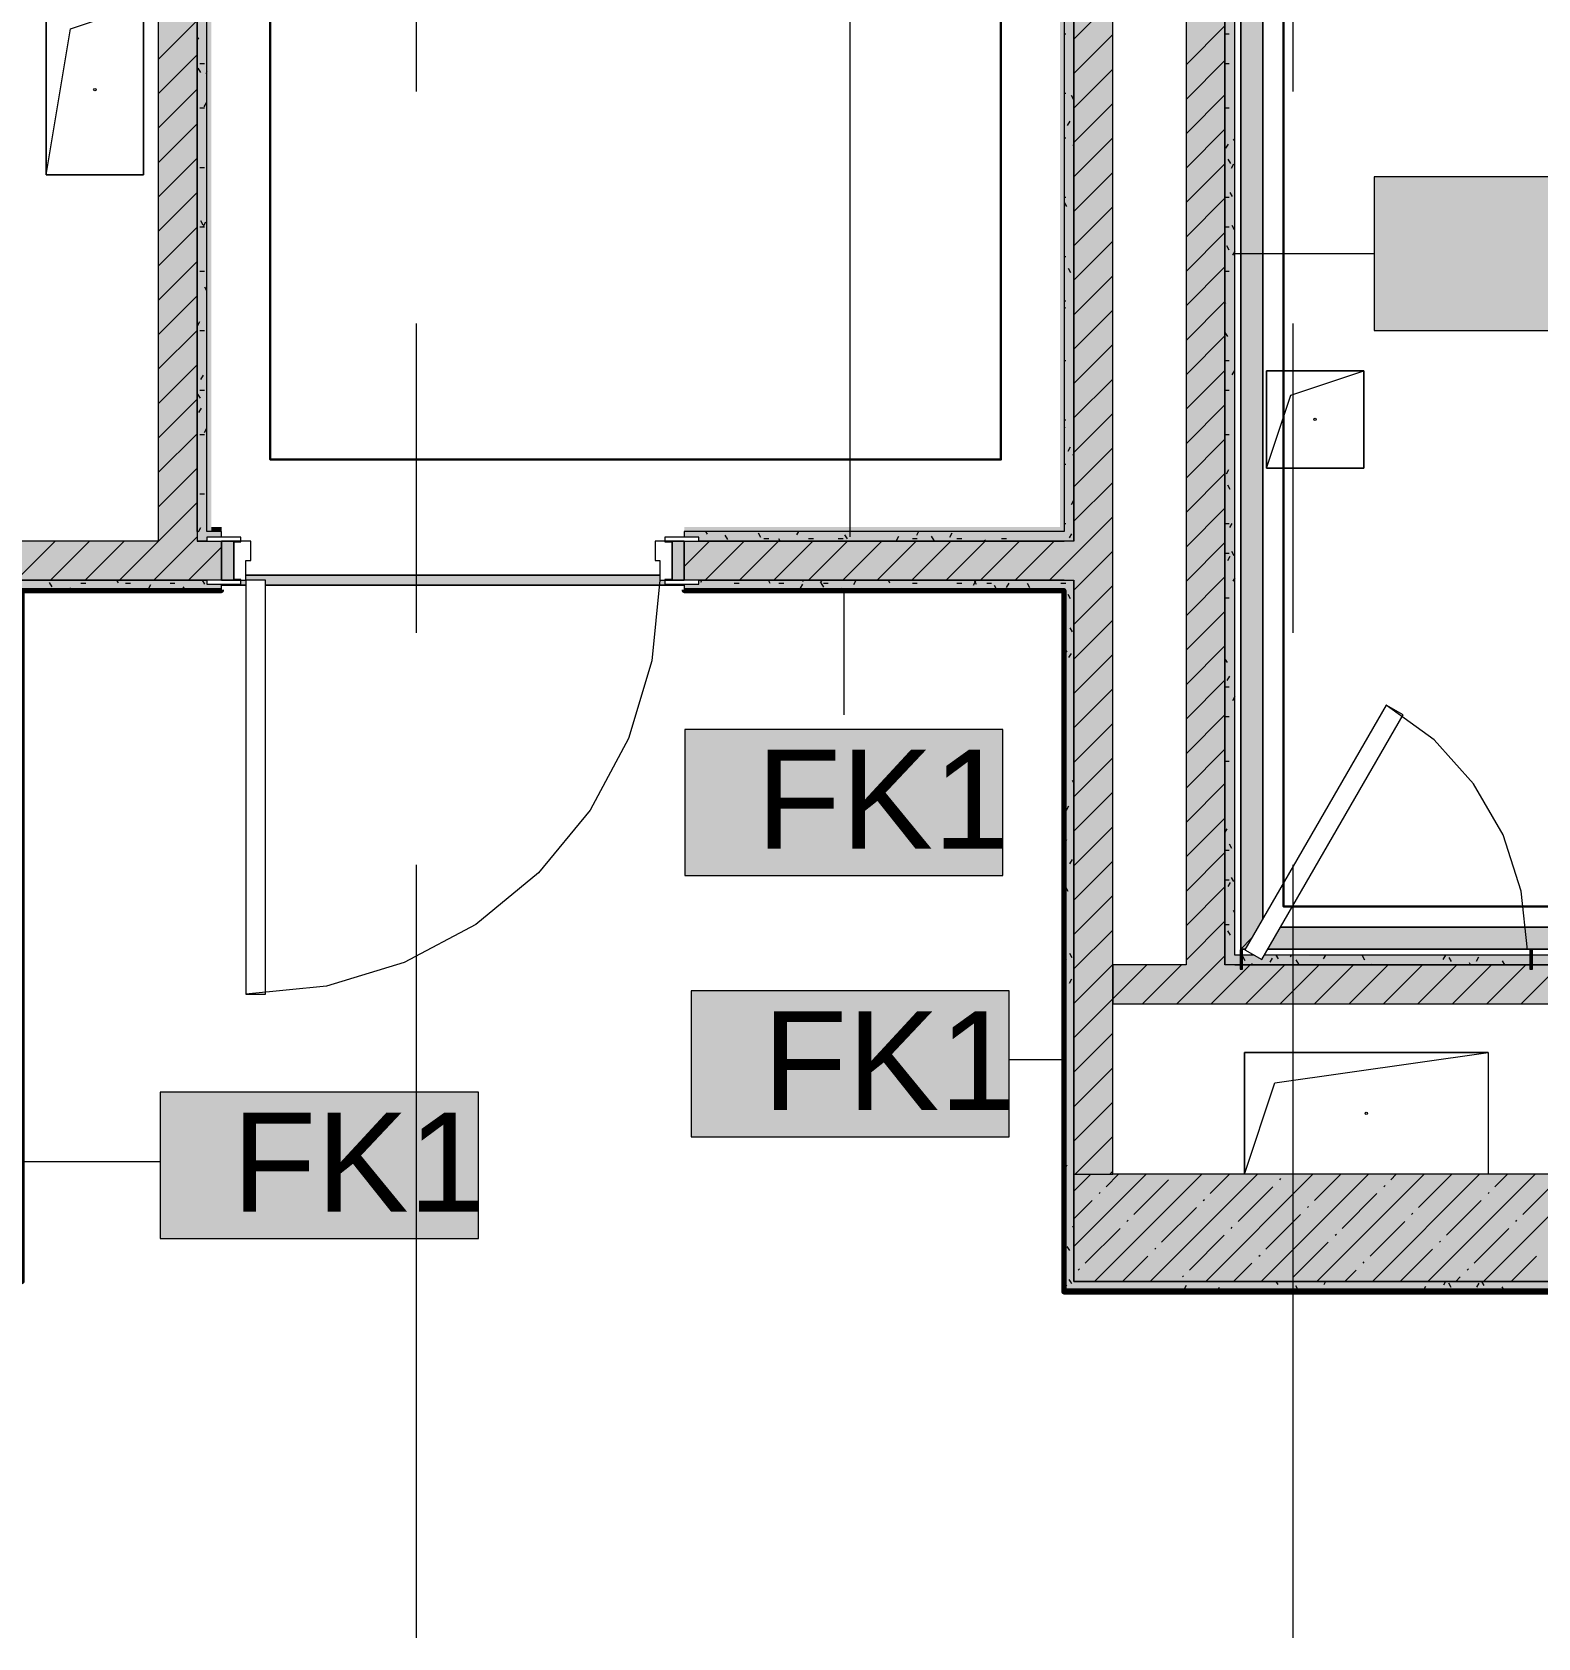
# Model space of a CAD drawing. Header units: millimetres. Extents: x -3817 to 677485, y -22715 to 103890.
# Drawn here: x 644147 to 647238, y 6324 to 9621 of the extents above; entities that cross this region are included whole.
import ezdxf

# ---------------------------------------------------------------- set-up
doc = ezdxf.new("R2010")
doc.units = ezdxf.units.MM
doc.layers.add('PDF _Геометрия', color=7, linetype='Continuous', true_color=0x1d1d1d)
doc.layers.add('PDF _Сплошная заливка', color=7, linetype='Continuous', true_color=0xffffff)
doc.layers.add('PDF _Текст', color=7, linetype='Continuous')
doc.styles.add('PDF GOST-Common', font='arial.ttf')

msp = doc.modelspace()

# ---------------------------------------------------------------- hatches: boundary and pattern name
at = {"layer": 'PDF _Сплошная заливка', "transparency": 33554559}
for points in [[(644405.5, 8575.9), (644485.5, 8575.9), (644485.5, 12275.9), (644405.5, 12275.9), (644405.5, 9115.6)], [(646265.5, 8575.9), (646285.5, 8575.9), (646285.5, 12275.9), (646265.5, 12275.9), (646265.5, 8595.9)], [(646595.5, 7705.9), (646615.5, 7705.9), (646615.5, 9935.9), (646595.5, 9935.9), (646595.5, 8088.1)], [(646515.5, 7705.9), (646595.5, 7705.9), (646595.5, 9855.9), (646515.5, 9855.9), (646515.5, 8088.1)], [(647226.5, 7625.9), (647335.5, 7625.9), (647335.5, 7705.9), (647226.5, 7705.9), (647226.5, 7696.9), (647221.5, 7696.9), (647221.5, 7705.9), (646631.5, 7704.1), (646631.5, 7696.9), (646626.5, 7696.9), (646626.5, 7705.9), (646365.5, 7705.9), (646365.5, 7625.9), (647221.5, 7625.9)]]:
    msp.add_hatch(color=256, dxfattribs=at).paths.add_polyline_path(points)
at = {"layer": 'PDF _Сплошная заливка', "true_color": 0xd7cdc4, "transparency": 33554559}
h = msp.add_hatch(color=254, dxfattribs=at)
h.paths.add_polyline_path([(646628, 7738.4), (646650.1, 7760.5), (646673, 7800.1), (646673, 9752.8), (646628, 9778.8), (646628, 9115.6)], flags=0)
h.paths.add_polyline_path([(646673, 9799), (646673, 10013.4), (646628, 9968.4), (646628, 9825)], flags=0)
at = {"layer": 'PDF _Сплошная заливка', "transparency": 33554559}
h = msp.add_hatch(color=256, dxfattribs=at)
h.paths.add_polyline_path([(646265.5, 8495.9), (646285.5, 8495.9), (646285.5, 8575.9), (645485.5, 8575.9), (645485.5, 8495.9), (645515.5, 8495.9)], flags=0)
h.paths.add_polyline_path([(644105.5, 8495.9), (644535.5, 8495.9), (644535.5, 8575.9), (644105.5, 8575.9)], flags=0)
h = msp.add_hatch(color=256, dxfattribs=at)
h.paths.add_polyline_path([(646265.5, 8575.9), (646265.5, 8595.9), (645485.5, 8595.9), (645485.5, 8583.9), (645515.5, 8583.9), (645515.5, 8575.9)], flags=0)
h.paths.add_polyline_path([(644485.5, 8575.9), (644505.5, 8575.9), (644505.5, 8583.9), (644535.5, 8583.9), (644535.5, 8595.9), (644485.5, 8595.9), (644485.5, 8583.9)], flags=0)
h = msp.add_hatch(color=256, dxfattribs=at)
h.paths.add_polyline_path([(644535.5, 8475.9), (644535.5, 8487.9), (644505.5, 8487.9), (644505.5, 8495.9), (644105.5, 8495.9), (644105.5, 8475.9), (644505.5, 8475.9)], flags=0)
h.paths.add_polyline_path([(646265.5, 8475.9), (646265.5, 8495.9), (645515.5, 8495.1), (645515.5, 8487.9), (645485.5, 8487.9), (645485.5, 8475.9), (646264.5, 8475.9)], flags=0)
at = {"layer": 'PDF _Сплошная заливка', "true_color": 0x494949, "transparency": 33554559}
h = msp.add_hatch(color=251, dxfattribs=at)
h.paths.add_polyline_path([(645435.5, 8485.9), (645445.5, 8487.9), (645445.5, 8495.9), (645435.5, 8497.1), (645435.5, 8505.9), (644585.5, 8505.9), (644585.5, 8495.9), (644625.5, 8495.9), (644625.5, 8485.9), (645189.5, 8485.9)], flags=0)
h.paths.add_polyline_path([(644554.2, 8485.9), (644585.5, 8485.9), (644585.5, 8495.9), (644575.5, 8495.9), (644575.5, 8487.9), (644541.7, 8485.9)], flags=0)
at = {"layer": 'PDF _Сплошная заливка', "true_color": 0xd7cdc4, "transparency": 33554559}
h = msp.add_hatch(color=254, dxfattribs=at)
h.paths.add_polyline_path([(647448, 7738.4), (647493, 7783.4), (646709.5, 7783.4), (646683.5, 7738.4), (646961.1, 7738.4)], flags=0)
h.paths.add_polyline_path([(646636.5, 7738.4), (646637.3, 7738.4), (646650.1, 7760.5), (646628, 7738.4)], flags=0)
at = {"layer": 'PDF _Сплошная заливка', "transparency": 33554559}
h = msp.add_hatch(color=256, dxfattribs=at)
h.paths.add_polyline_path([(647335.5, 7705.9), (647435.5, 7705.9), (647435.5, 7725.9), (647226.5, 7725.9), (647226.5, 7705.9)], flags=0)
h.paths.add_polyline_path([(647221.5, 7705.9), (647221.5, 7725.9), (646675.4, 7724.2), (646671.1, 7716.9), (646655.5, 7725.9), (646631.5, 7725.4), (646631.5, 7705.9), (646961.1, 7705.9)], flags=0)
h.paths.add_polyline_path([(646615.5, 7705.9), (646626.5, 7705.9), (646626.5, 7725.9), (646615.5, 7725.9)], flags=0)
h = msp.add_hatch(color=256, dxfattribs=at)
h.paths.add_polyline_path([(646285.5, 7055.9), (651795.5, 7055.9), (651795.5, 7275.9), (646285.5, 7275.9), (646285.5, 7060.5)], flags=0)
h.paths.add_polyline_path([(653665.5, 7055.9), (653665.5, 7275.9), (652845.5, 7275.9), (652845.5, 7055.9), (652875.5, 7055.9)], flags=0)
h = msp.add_hatch(color=256, dxfattribs=at)
h.paths.add_polyline_path([(651795.5, 7035.9), (651795.5, 7047.9), (651765.5, 7047.9), (651765.5, 7055.9), (646265.5, 7055.9), (646265.5, 7035.9), (651765.5, 7035.9)], flags=0)
h.paths.add_polyline_path([(653685.5, 7035.9), (653685.5, 7055.9), (652875.5, 7055.9), (652875.5, 7047.9), (652845.5, 7047.9), (652845.5, 7035.9), (652875.5, 7035.9)], flags=0)

# ---------------------------------------------------------------- linework, layer by layer
at = {"layer": 'PDF _Геометрия', "color": 9, "lineweight": 9, "true_color": 0xc0c0c0}
for points in [[(644585.5, 12483.9), (644585.5, 12495.9), (643885.5, 12495.9), (643885.5, 12475.9), (644555.5, 12475.9), (643905.5, 12475.9), (643905.5, 12275.9), (644405.5, 12275.9), (644405.5, 8575.9), (644105.5, 8575.9), (644105.5, 11275.9), (644025.5, 11275.9), (644005.5, 11275.9), (643905.5, 11275.9), (643905.5, 11475.9), (643905.5, 11495.9), (643400.5, 11495.9), (643400.5, 11483.9)], [(644535.5, 8583.9), (644535.5, 8595.9), (644505.5, 8595.9), (644505.5, 12255.9), (644585.5, 12255.9), (644585.5, 12267.9)], [(645585.5, 12267.9), (645585.5, 12255.9), (646265.5, 12255.9), (646265.5, 8595.9), (645485.5, 8595.9), (645485.5, 8583.9)], [(646626.5, 7725.9), (646615.5, 7725.9), (646615.5, 9935.9), (646615.5, 9955.9), (646385.5, 9955.9), (646385.5, 11855.9), (646937.7, 11855.9)], [(644535.5, 8495.9), (644535.5, 8575.9)], [(645485.5, 8575.9), (645485.5, 8495.9)], [(644535.5, 8475.9), (644535.5, 8487.9)], [(645485.5, 8487.9), (645485.5, 8475.9)], [(646655.5, 7725.9), (646631.5, 7725.9)], [(647221.5, 7725.9), (646676.3, 7725.9)], [(651795.5, 7283.9), (651795.5, 7295.9), (650465.5, 7295.9), (650465.5, 7505.9), (650465.5, 7525.9), (647435.5, 7525.9), (647435.5, 7705.9), (647435.5, 7725.9), (647226.5, 7725.9)], [(646265.5, 7055.9), (646265.5, 7035.9), (651795.5, 7035.9), (651795.5, 7047.9)]]:
    msp.add_lwpolyline(points, dxfattribs=at)
at = {"layer": 'PDF _Геометрия', "color": 7, "lineweight": 9}
for points in [[(644155.5, 12275.9), (644155.5, 11325.9), (644405.5, 11325.9), (644405.5, 12275.9), (644485.5, 12275.9), (644485.5, 8595.9), (644485.5, 8575.9), (644505.5, 8575.9), (644485.5, 8575.9)], [(644485.5, 8595.9), (644485.5, 12275.9), (644505.5, 12275.9), (644555.5, 12275.9), (644505.5, 12275.9)], [(645825.9, 8585.1), (645825.9, 9883.3)], [(646628, 7738.4), (646637.3, 7738.4), (646628, 7738.4), (646628, 9778.8), (646628, 7738.4), (646650.1, 7760.5)], [(644175.5, 9327.9), (644225.5, 9627.9), (644375.5, 9677.9)], [(646615.5, 9166.5), (646901.6, 9166.5)], [(646680.5, 8725.9), (646730.5, 8875.9), (646880.5, 8925.9)], [(646285.5, 8575.9), (646265.5, 8575.9), (645515.5, 8575.9), (646265.5, 8575.9)], [(644105.5, 8495.9), (644505.5, 8495.9), (644105.5, 8495.9), (644105.5, 8475.9), (644105.5, 7060.5), (644105.5, 8475.9)], [(644125.5, 8475.9), (644535.5, 8475.9)], [(645485.5, 8475.9), (646264.5, 8475.9)], [(646265.5, 8495.9), (645515.5, 8495.9), (646265.5, 8495.9), (646285.5, 8495.9)], [(645813, 8475.4), (645813, 8219.5)], [(646265.5, 8475.9), (646265.5, 7055.9)], [(646615.5, 7705.9), (646626.5, 7705.9), (646615.5, 7705.9), (646595.5, 7705.9)], [(647135.5, 7525.9), (647135.5, 7275.9), (646635.5, 7275.9), (646635.5, 7525.9), (647135.5, 7525.9), (646635.5, 7525.9), (646635.5, 7275.9), (646698, 7463.4), (647135.5, 7525.9), (647135.5, 7275.9)], [(646265, 7510.7), (646152.5, 7510.7)], [(644126, 7302.5), (644409.6, 7302.5)], [(646285.5, 7275.9), (646365.5, 7275.9)]]:
    msp.add_lwpolyline(points, dxfattribs=at)
at = {"layer": 'PDF _Геометрия', "color": 9, "lineweight": 9, "true_color": 0xc0c0c0}
for points in [[(646285.5, 12275.9), (646285.5, 12255.9), (646285.5, 8575.9)], [(646515.5, 9855.9), (646515.5, 7705.9), (646365.5, 7705.9), (646365.5, 7625.9), (647335.5, 7625.9), (647335.5, 7275.9), (647415.5, 7275.9), (647415.5, 7425.9), (650365.5, 7425.9), (650365.5, 7275.9), (650445.5, 7275.9), (650445.5, 7505.9), (650365.5, 7505.9), (650445.5, 7505.9), (650445.5, 7275.9), (646365.5, 7275.9), (646365.5, 11875.9), (646365.5, 9935.9), (646365.5, 9855.9)], [(646595.5, 7705.9), (646595.5, 9855.9), (646595.5, 9935.9)], [(646285.5, 8495.9), (646285.5, 7275.9), (646285.5, 7055.9)]]:
    msp.add_lwpolyline(points, close=True, dxfattribs=at)
at = {"layer": 'PDF _Геометрия', "color": 231, "lineweight": 30, "true_color": 0xff80c0}
msp.add_lwpolyline([(644675.5, 12083.3), (646135.5, 12083.3), (646135.5, 8743.3), (644635.5, 8743.3), (644635.5, 12083.3)], dxfattribs=at)
msp.add_lwpolyline([(653015.5, 11755.9), (646485.5, 11755.9), (646485.5, 10055.9), (646715.5, 10055.9), (646715.5, 7825.9), (647535.5, 7825.9), (647535.5, 7625.9), (650565.5, 7625.9), (650565.5, 7395.9), (653015.5, 7395.9)], close=True, dxfattribs=at)
at = {"layer": 'PDF _Геометрия', "color": 253, "lineweight": 9, "true_color": 0xaaaaaa}
for points in [[(644935.5, 9499), (644935.5, 11086.5)], [(646735.5, 9499), (646735.5, 11086.5)], [(644935.5, 8387.8), (644935.5, 9022.8)], [(646735.5, 8387.8), (646735.5, 9022.8)], [(645435.5, 8495.9), (645419.1, 8330), (645370.8, 8170.6), (645292.2, 8023.6), (645186.5, 7894.8), (645057.7, 7789.1), (644910.8, 7710.6), (644751.3, 7662.2), (644585.5, 7645.9)], [(647216.5, 7736.9), (647203.8, 7857.4), (647166.3, 7972.8), (647105.7, 8077.8), (647024.6, 8167.9), (646926.5, 8239.2)], [(644935.5, 6324), (644935.5, 7911.5)], [(646735.5, 6324), (646735.5, 7911.5)]]:
    msp.add_lwpolyline(points, dxfattribs=at)
at = {"layer": 'PDF _Геометрия', "color": 7, "lineweight": 9}
for points in [[(646673, 9752.8), (646673, 7800.1)], [(644375.5, 9677.9), (644375.5, 9327.9), (644175.5, 9327.9), (644175.5, 9677.9)], [(644375.5, 9677.9), (644375.5, 9327.9), (644175.5, 9327.9), (644175.5, 9677.9), (644375.5, 9677.9), (644175.5, 9677.9), (644175.5, 9327.9), (644375.5, 9327.9)], [(647601.6, 9324), (646901.6, 9324), (646901.6, 9008.4), (647601.6, 9008.4)], [(646880.5, 8925.9), (646880.5, 8725.9), (646680.5, 8725.9), (646680.5, 8925.9)], [(646880.5, 8925.9), (646880.5, 8725.9), (646680.5, 8725.9), (646680.5, 8925.9), (646880.5, 8925.9), (646680.5, 8925.9), (646680.5, 8725.9), (646880.5, 8725.9)], [(644535.5, 8485.9), (644585.5, 8485.9)], [(644585.5, 8505.9), (645435.5, 8505.9)], [(644625.5, 8485.9), (645485.5, 8485.9)], [(646139.6, 8189.4), (645486.4, 8189.4), (645486.4, 7889.4), (646139.6, 7889.4)], [(647493, 7783.4), (647493, 7583.4), (647448, 7538.4), (647448, 7738.4), (646683.5, 7738.4), (647448, 7738.4), (647493, 7783.4), (646709.5, 7783.4)], [(647221.5, 7705.9), (646631.5, 7705.9)], [(647335.5, 7705.9), (647226.5, 7705.9)], [(646152.5, 7652.6), (645499.4, 7652.6), (645499.4, 7352.6), (646152.5, 7352.6)], [(647135.5, 7525.9), (647135.5, 7275.9), (646635.5, 7275.9), (646635.5, 7525.9)], [(645062.8, 7444.4), (644409.6, 7444.4), (644409.6, 7144.4), (645062.8, 7144.4)], [(646285.5, 7055.9), (651765.5, 7055.9)]]:
    msp.add_lwpolyline(points, close=True, dxfattribs=at)
at = {"layer": 'PDF _Геометрия', "lineweight": 9}
for points in [[(646285.5, 9606.7), (646365.5, 9686.7)], [(644405.5, 9565.2), (644485.5, 9645.2)], [(646515.5, 9553.9), (646595.5, 9633.9)], [(646285.5, 9536), (646365.5, 9616)], [(644405.5, 9494.5), (644485.5, 9574.5)], [(646515.5, 9483.1), (646595.5, 9563.1)], [(646285.5, 9465.3), (646365.5, 9545.3)], [(644405.5, 9423.8), (644485.5, 9503.8)], [(646285.5, 9394.6), (646365.5, 9474.6)], [(646515.5, 9412.4), (646595.5, 9492.4)], [(644405.5, 9353), (644485.5, 9433)], [(646285.5, 9323.9), (646365.5, 9403.9)], [(646515.5, 9341.7), (646595.5, 9421.7)], [(644405.5, 9282.3), (644485.5, 9362.3)], [(646285.5, 9253.1), (646365.5, 9333.1)], [(646515.5, 9271), (646595.5, 9351)], [(644405.5, 9211.6), (644485.5, 9291.6)], [(646515.5, 9200.3), (646595.5, 9280.3)], [(646285.5, 9182.4), (646365.5, 9262.4)], [(644405.5, 9140.9), (644485.5, 9220.9)], [(646515.5, 9129.6), (646595.5, 9209.6)], [(646285.5, 9111.7), (646365.5, 9191.7)], [(644405.5, 9070.2), (644485.5, 9150.2)], [(646515.5, 9058.9), (646595.5, 9138.9)], [(646285.5, 9041), (646365.5, 9121)], [(644405.5, 8999.5), (644485.5, 9079.5)], [(646515.5, 8988.2), (646595.5, 9068.2)], [(646285.5, 8970.3), (646365.5, 9050.3)], [(644405.5, 8928.8), (644485.5, 9008.8)], [(646285.5, 8899.6), (646365.5, 8979.6)], [(646515.5, 8917.5), (646595.5, 8997.5)], [(644405.5, 8858.1), (644485.5, 8938.1)], [(646285.5, 8828.9), (646365.5, 8908.9)], [(646515.5, 8846.7), (646595.5, 8926.7)], [(644405.5, 8787.4), (644485.5, 8867.4)], [(646285.5, 8758.2), (646365.5, 8838.2)], [(646515.5, 8776), (646595.5, 8856)], [(644405.5, 8716.6), (644485.5, 8796.6)], [(646515.5, 8705.3), (646595.5, 8785.3)], [(646285.5, 8687.5), (646365.5, 8767.5)], [(644405.5, 8645.9), (644485.5, 8725.9)], [(646515.5, 8634.6), (646595.5, 8714.6)], [(646285.5, 8616.7), (646365.5, 8696.7)], [(644326.1, 8495.9), (644406.1, 8575.9), (644485.5, 8655.2)], [(646515.5, 8563.9), (646595.5, 8643.9)], [(646235.3, 8495.9), (646285.5, 8546), (646365.5, 8626)], [(644114, 8495.9), (644194, 8575.9)], [(644184.7, 8495.9), (644264.7, 8575.9)], [(644255.4, 8495.9), (644335.4, 8575.9)], [(644396.8, 8495.9), (644476.8, 8575.9), (644485.5, 8584.5)], [(645485.5, 8523.9), (645537.5, 8575.9)], [(645528.2, 8495.9), (645608.2, 8575.9)], [(645598.9, 8495.9), (645678.9, 8575.9)], [(645669.6, 8495.9), (645749.6, 8575.9)], [(645740.3, 8495.9), (645820.3, 8575.9)], [(645811, 8495.9), (645891, 8575.9)], [(645881.7, 8495.9), (645961.7, 8575.9)], [(645952.5, 8495.9), (646032.5, 8575.9)], [(646023.2, 8495.9), (646103.2, 8575.9)], [(646093.9, 8495.9), (646173.9, 8575.9)], [(646164.6, 8495.9), (646244.6, 8575.9)], [(646515.5, 8493.2), (646595.5, 8573.2)], [(644467.5, 8495.9), (644535.5, 8563.8)], [(646285.5, 8475.3), (646365.5, 8555.3)], [(646285.5, 8404.6), (646365.5, 8484.6)], [(646515.5, 8422.5), (646595.5, 8502.5)], [(646285.5, 8333.9), (646365.5, 8413.9)], [(646515.5, 8351.8), (646595.5, 8431.8)], [(646285.5, 8263.2), (646365.5, 8343.2)], [(646515.5, 8281.1), (646595.5, 8361.1)], [(646515.5, 8210.4), (646595.5, 8290.4)], [(646285.5, 8192.5), (646365.5, 8272.5)], [(646515.5, 8139.6), (646595.5, 8219.6)], [(646285.5, 8121.8), (646365.5, 8201.8)], [(646515.5, 8068.9), (646595.5, 8148.9)], [(646285.5, 8051.1), (646365.5, 8131.1)], [(646515.5, 7998.2), (646595.5, 8078.2)], [(646285.5, 7980.4), (646365.5, 8060.4)], [(646285.5, 7909.6), (646365.5, 7989.6)], [(646515.5, 7927.5), (646595.5, 8007.5)], [(646285.5, 7838.9), (646365.5, 7918.9)], [(646515.5, 7856.8), (646595.5, 7936.8)], [(646285.5, 7768.2), (646365.5, 7848.2)], [(646515.5, 7786.1), (646595.5, 7866.1)], [(646515.5, 7715.4), (646595.5, 7795.4)], [(646285.5, 7697.5), (646365.5, 7777.5)], [(646496.7, 7625.9), (646576.7, 7705.9), (646595.5, 7724.7)], [(646285.5, 7626.8), (646365.5, 7706.8)], [(646285.5, 7556.1), (646365.5, 7636.1), (646435.2, 7705.9)], [(646426, 7625.9), (646506, 7705.9)], [(646567.4, 7625.9), (646647.4, 7705.9)], [(646638.1, 7625.9), (646718.1, 7705.9)], [(646708.8, 7625.9), (646788.8, 7705.9)], [(646779.5, 7625.9), (646859.5, 7705.9)], [(646850.2, 7625.9), (646930.2, 7705.9)], [(646920.9, 7625.9), (647000.9, 7705.9)], [(646991.6, 7625.9), (647071.6, 7705.9)], [(647062.4, 7625.9), (647142.4, 7705.9)], [(647133.1, 7625.9), (647213.1, 7705.9)], [(647203.8, 7625.9), (647283.8, 7705.9)], [(646285.5, 7485.4), (646365.5, 7565.4)], [(646285.5, 7414.7), (646365.5, 7494.7)], [(646285.5, 7344), (646365.5, 7424)], [(646288.1, 7275.9), (646365.5, 7353.2)], [(646285.5, 7241.5), (646319.8, 7275.9)], [(646285.5, 7127.4), (646433.9, 7275.9)], [(646327.9, 7055.9), (646547.9, 7275.9)], [(646351.4, 7250.4), (646376.9, 7275.9)], [(646358.8, 7275.9), (646365.5, 7282.5)], [(646408.5, 7193.4), (646479.7, 7264.7)], [(646442, 7055.9), (646662, 7275.9)], [(646556, 7055.9), (646776, 7275.9)], [(646565.3, 7236.2), (646605, 7275.9)], [(646670.1, 7055.9), (646890.1, 7275.9)], [(646707.8, 7264.7), (646710.2, 7267.1)], [(646779.1, 7221.9), (646833.1, 7275.9)], [(646784.1, 7055.9), (647004.1, 7275.9)], [(646898.2, 7055.9), (647118.2, 7275.9)], [(646935.9, 7264.7), (646947.1, 7275.9)], [(646993, 7207.7), (647061.2, 7275.9)], [(647012.2, 7055.9), (647232.2, 7275.9)], [(647126.3, 7055.9), (647346.3, 7275.9)], [(647149.8, 7250.4), (647175.2, 7275.9)], [(647206.8, 7193.4), (647278.1, 7264.7)], [(646285.5, 7184.5), (646322.9, 7221.9)], [(646337.2, 7236.2), (646339.6, 7238.5)], [(646551, 7221.9), (646553.4, 7224.3)], [(646622.3, 7179.1), (646693.6, 7250.4)], [(646836.2, 7164.9), (646907.4, 7236.2)], [(646921.7, 7250.4), (646924.1, 7252.8)], [(647050, 7150.6), (647121.3, 7221.9)], [(647135.5, 7236.2), (647137.9, 7238.5)], [(646465.5, 7136.4), (646536.8, 7207.7)], [(646679.3, 7122.1), (646750.6, 7193.4)], [(646764.9, 7207.7), (646767.2, 7210)], [(646978.7, 7193.4), (646981.1, 7195.8)], [(646308.7, 7093.6), (646380, 7164.9)], [(646394.2, 7179.1), (646396.6, 7181.5)], [(646608.1, 7164.9), (646610.4, 7167.3)], [(646893.2, 7107.9), (646964.5, 7179.1)], [(647107, 7093.6), (647178.3, 7164.9)], [(647192.6, 7179.1), (647194.9, 7181.5)], [(646451.2, 7122.1), (646453.6, 7124.5)], [(646522.5, 7079.4), (646593.8, 7150.6)], [(646736.4, 7065.1), (646807.6, 7136.4)], [(646821.9, 7150.6), (646824.3, 7153)], [(646955.2, 7055.9), (647021.5, 7122.1)], [(647035.7, 7136.4), (647038.1, 7138.7)], [(646385, 7055.9), (646437, 7107.9)], [(646613.1, 7055.9), (646650.8, 7093.6)], [(646665.1, 7107.9), (646667.4, 7110.2)], [(646878.9, 7093.6), (646881.3, 7096)], [(647183.3, 7055.9), (647235.3, 7107.9)], [(646294.4, 7079.4), (646296.8, 7081.7)], [(646508.3, 7065.1), (646510.6, 7067.5)], [(646841.2, 7055.9), (646864.7, 7079.4)], [(647069.3, 7055.9), (647078.5, 7065.1)], [(647092.8, 7079.4), (647095.1, 7081.7)]]:
    msp.add_lwpolyline(points, dxfattribs=at)
at = {"layer": 'PDF _Геометрия', "color": 253, "lineweight": 9, "true_color": 0x9b9b9b}
for points in [[(644488.9, 9606.5), (644485.5, 9612.4)], [(646265.5, 9617.8), (646268.7, 9617.8)], [(646595.5, 9617.8), (646604, 9617.8)], [(646265.9, 9576.6), (646265.5, 9577.4)], [(644493, 9538.5), (644487.9, 9547.2)], [(644490.8, 9556.8), (644500.9, 9556.8)], [(644505.5, 9539.9), (644503, 9535.6)], [(646595.5, 9556.8), (646604, 9556.8)], [(646265.5, 9495.9), (646268.7, 9495.9)], [(644490.8, 9465.4), (644500.9, 9465.4)], [(644503.9, 9476.3), (644498.9, 9467.6)], [(646265.7, 9479.8), (646265.5, 9479.4)], [(646285.2, 9482.2), (646280.2, 9490.9)], [(646595.5, 9465.4), (646604, 9465.4)], [(646276.9, 9438.1), (646271.8, 9429.4)], [(646265.5, 9404.4), (646268.7, 9404.4)], [(646615.5, 9397.9), (646613.3, 9401.7)], [(646285.5, 9392.1), (646283, 9387.8)], [(646601.8, 9391.3), (646596.8, 9382.6)], [(644490.8, 9343.5), (644500.9, 9343.5)], [(646607.2, 9351.3), (646602.1, 9360)], [(646613, 9349.7), (646607.9, 9341)], [(646265.5, 9282.5), (646268.7, 9282.5)], [(646271.1, 9262.9), (646266.1, 9271.6)], [(646595.5, 9282.5), (646604, 9282.5)], [(646611.2, 9283.3), (646606.2, 9292)], [(644498.1, 9224.7), (644493.1, 9233.4)], [(646615.5, 9232.2), (646615, 9231.3)], [(644490.8, 9221.5), (644500.9, 9221.5)], [(644502.8, 9230.6), (644497.8, 9221.8)], [(646595.5, 9221.5), (646604, 9221.5)], [(646615.3, 9215.3), (646610.3, 9224)], [(646604.2, 9173.6), (646599.1, 9182.3)], [(646615.5, 9171.2), (646610.9, 9163.3)], [(646265.5, 9160.6), (646268.7, 9160.6)], [(646279.3, 9126.8), (646274.2, 9135.5)], [(644490.8, 9130.1), (644500.9, 9130.1)], [(646595.5, 9130.1), (646604, 9130.1)], [(644505.5, 9090.1), (644501.3, 9097.4)], [(646265.5, 9069.1), (646268.7, 9069.1)], [(646267.6, 9056.3), (646265.5, 9052.7)], [(646597.1, 9063.9), (646595.5, 9066.8)], [(644490.6, 9026.5), (644485.6, 9017.7)], [(644490.8, 9008.2), (644500.9, 9008.2)], [(646601.2, 8995.9), (646596.2, 9004.6)], [(646265.5, 8947.2), (646268.7, 8947.2)], [(646285.5, 8965.4), (646284.9, 8964.4)], [(646595.5, 8947.2), (646604, 8947.2)], [(644497.7, 8916.8), (644492.6, 8908.1)], [(646614.8, 8926.3), (646609.8, 8917.5)], [(644492.2, 8869.3), (644487.1, 8878)], [(644490.8, 8886.3), (644500.9, 8886.3)], [(646595.5, 8886.3), (646604, 8886.3)], [(644493.6, 8848.7), (644488.5, 8840)], [(644504.7, 8807.1), (644499.7, 8798.4)], [(646265.5, 8825.3), (646268.7, 8825.3)], [(646266.5, 8810.6), (646265.5, 8808.8)], [(644490.8, 8794.8), (644500.9, 8794.8)], [(646595.5, 8794.8), (646604, 8794.8)], [(646277.7, 8769), (646272.6, 8760.3)], [(646285.5, 8750.3), (646283.5, 8753.7)], [(646265.5, 8733.9), (646268.7, 8733.9)], [(646602.6, 8722.2), (646597.6, 8713.4)], [(644490.8, 8672.9), (644500.9, 8672.9)], [(646606.4, 8682.1), (646601.3, 8690.9)], [(646284.7, 8659.3), (646279.7, 8650.6)], [(646265.5, 8611.9), (646268.7, 8611.9)], [(646595.5, 8611.9), (646604, 8611.9)], [(646609.7, 8612.5), (646604.6, 8603.8)], [(644492.5, 8603), (644488.3, 8595.9), (644487.4, 8594.3)], [(645533.1, 8590.4), (645529.9, 8595.9)], [(645574.7, 8579.3), (645569.7, 8588)], [(645642.7, 8583.3), (645637.7, 8592.1)], [(645649.1, 8581.5), (645659.1, 8581.5)], [(645682.3, 8575.9), (645679.4, 8580.9)], [(645720.2, 8595.9), (645716.1, 8588.8)], [(645740.5, 8581.5), (645750.6, 8581.5)], [(645801.5, 8581.5), (645811.5, 8581.5)], [(645820.4, 8580.4), (645815.4, 8589.1)], [(645925.3, 8585.3), (645920.2, 8576.6)], [(645953.9, 8581.5), (645963.9, 8581.5)], [(645966.5, 8595.9), (645961.9, 8587.7)], [(645998.2, 8577.4), (645993.1, 8586.1)], [(646034.9, 8592.4), (646029.9, 8583.7)], [(646045.3, 8581.5), (646055.4, 8581.5)], [(646104.6, 8575.9), (646102.8, 8579)], [(646136.8, 8581.5), (646146.8, 8581.5)], [(646280.7, 8591.3), (646275.6, 8582.6)], [(646280.6, 8575.9), (646280.5, 8576)], [(646595.5, 8551), (646604, 8551)], [(646605.6, 8544.5), (646600.6, 8535.7)], [(646614.5, 8546.1), (646609.5, 8554.8)], [(644187.7, 8482.3), (644182.6, 8491.1)], [(644226.6, 8475.9), (644224.3, 8479.9)], [(644247, 8490), (644257.1, 8490)], [(644323.7, 8490.5), (644320.6, 8495.9)], [(644338.4, 8490), (644348.5, 8490)], [(644389.9, 8486.3), (644384.9, 8477.6)], [(644429.9, 8490), (644439.9, 8490)], [(644457.9, 8482.2), (644454.3, 8475.9)], [(644501.4, 8487.5), (644496.6, 8495.9)], [(645521.7, 8495.9), (645519.1, 8491.4)], [(645588.1, 8490), (645598.2, 8490)], [(645662.1, 8488.9), (645658.1, 8495.9)], [(645679.6, 8490), (645689.6, 8490)], [(645686.6, 8476.7), (645686.1, 8475.9)], [(645728.2, 8487.9), (645723.2, 8479.2)], [(645730.1, 8493), (645728.5, 8495.9)], [(645768, 8495.9), (645764.8, 8490.3)], [(645771.7, 8481.8), (645766.7, 8490.6)], [(645771, 8490), (645781.1, 8490)], [(645810.4, 8475.9), (645808.3, 8479.4)], [(645837.9, 8494.9), (645832.9, 8486.2)], [(645907.8, 8490), (645904.4, 8495.9)], [(645953.9, 8490), (645963.9, 8490)], [(646045.3, 8490), (646055.4, 8490)], [(646083.6, 8493.9), (646078.6, 8485.1)], [(646085.5, 8487), (646080.5, 8495.7)], [(646106.3, 8490), (646116.3, 8490)], [(646127.1, 8475.9), (646122.1, 8484.6)], [(646151.7, 8489.8), (646146.6, 8481.1)], [(646195.2, 8479.9), (646190.1, 8488.7)], [(646232.7, 8475.9), (646231.8, 8477.5)], [(646258.7, 8490), (646265.5, 8490), (646268.7, 8490)], [(646615.5, 8500.6), (646611.7, 8494.1)], [(646278.4, 8457.6), (646273.4, 8466.3)], [(646595.5, 8459.5), (646604, 8459.5)], [(646265.5, 8398.6), (646268.7, 8398.6)], [(646282.5, 8389.6), (646277.5, 8398.3)], [(646271.4, 8348), (646266.3, 8356.7)], [(646279.6, 8345.5), (646274.5, 8336.8)], [(646600.4, 8326.7), (646595.5, 8335.2)], [(646265.5, 8276.7), (646268.7, 8276.7)], [(646595.5, 8276.7), (646604, 8276.7)], [(646604.5, 8298.7), (646599.5, 8290)], [(646615.5, 8256.8), (646610.6, 8248.4)], [(646595.5, 8215.7), (646604, 8215.7)], [(646268.4, 8170.3), (646265.5, 8175.3)], [(646265.5, 8154.7), (646268.7, 8154.7)], [(646267.3, 8141.4), (646265.5, 8138.3)], [(646595.5, 8124.3), (646604, 8124.3)], [(646285.5, 8079.7), (646282.7, 8084.5)], [(646265.5, 8063.3), (646268.7, 8063.3)], [(646274.4, 8031.8), (646269.4, 8023.1)], [(646599.3, 7985), (646595.5, 7978.3)], [(646270.3, 7963.7), (646265.5, 7955.4)], [(646609.6, 7944.9), (646604.6, 7953.7)], [(646265.5, 7941.4), (646268.7, 7941.4)], [(646281.5, 7922.1), (646276.4, 7913.4)], [(646595.5, 7941.4), (646604, 7941.4)], [(646595.5, 7880.4), (646604, 7880.4)], [(646613.7, 7876.9), (646608.7, 7885.6)], [(646273.6, 7856.5), (646268.5, 7865.2)], [(646606.4, 7875.3), (646601.4, 7866.6)], [(646265.5, 7819.5), (646268.7, 7819.5)], [(646615.5, 7812.9), (646612.8, 7817.6)], [(646595.5, 7789), (646604, 7789)], [(646606.7, 7767.2), (646601.6, 7776)], [(646265.5, 7728), (646268.7, 7728)], [(646269.2, 7718), (646265.5, 7711.5)], [(646281.7, 7720.4), (646276.7, 7729.1)], [(646595.5, 7725.6), (646595.5, 7725.6)], [(646637.1, 7714.4), (646632.1, 7723.2)], [(646692.6, 7719.9), (646687.6, 7711.2)], [(646705.2, 7718.5), (646700.9, 7725.9)], [(646731.3, 7725.9), (646729.3, 7722.3)], [(646746.8, 7707.4), (646741.8, 7716.1)], [(646801.7, 7725.9), (646797.3, 7718.3)], [(646882.9, 7715.5), (646877.8, 7724.3)], [(647048, 7725.9), (647043, 7717.2)], [(647060.6, 7712.6), (647055.5, 7721.3)], [(647116.1, 7721.8), (647111.1, 7713.1)], [(646651, 7708.7), (646649.3, 7705.9)], [(646896.7, 7707.6), (646895.7, 7705.9)], [(647099.6, 7705.9), (647097.2, 7710.1)], [(647170, 7705.9), (647165.2, 7714.2)], [(646280.4, 7676.4), (646275.3, 7667.7)], [(646265.5, 7606.1), (646268.7, 7606.1)], [(646267.6, 7501.1), (646265.5, 7504.7)], [(646265.5, 7484.2), (646268.7, 7484.2)], [(646265.5, 7392.7), (646268.7, 7392.7)], [(646271.1, 7294.6), (646266.1, 7285.9)], [(646265.5, 7270.8), (646268.7, 7270.8)], [(646285.5, 7165.3), (646283, 7169.6)], [(646265.5, 7148.9), (646268.7, 7148.9)], [(646276.8, 7119.3), (646271.8, 7128)], [(646280.9, 7051.3), (646278.3, 7055.9), (646275.9, 7060)], [(646270, 7048.8), (646265.5, 7041)], [(646360.2, 7035.9), (646359.2, 7037.7)], [(646515.7, 7047.7), (646510.7, 7039)], [(646583.8, 7043.7), (646579.3, 7035.9)], [(646704.4, 7049.4), (646700.6, 7055.9)], [(646746, 7038.2), (646741, 7046.9)], [(646802, 7055.9), (646798.1, 7049.1)], [(647007.2, 7045.5), (647002.2, 7036.8)], [(647018.1, 7054.5), (647017.4, 7055.9)], [(647048.4, 7055.9), (647043.8, 7048)], [(647059.8, 7043.4), (647054.7, 7052.1)], [(647116.9, 7052.6), (647111.9, 7043.9)], [(647127.8, 7047.5), (647123, 7055.9)], [(647169.4, 7036.3), (647164.4, 7045)]]:
    msp.add_lwpolyline(points, dxfattribs=at)
at = {"layer": 'PDF _Геометрия', "color": 253, "lineweight": 13, "true_color": 0xaaaaaa}
for points in [[(644575.5, 8583.9), (644505.5, 8583.9), (644505.5, 8575.9), (644575.5, 8575.9)], [(644560.5, 8575.9), (644535.5, 8575.9), (644535.5, 8495.9), (644560.5, 8495.9)], [(644585.5, 8495.9), (644585.5, 8535.9), (644595.5, 8535.9), (644595.5, 8575.9), (644560.5, 8575.9), (644560.5, 8495.9)], [(644575.5, 8575.9), (644560.5, 8575.9), (644560.5, 8574.9), (644575.5, 8574.9)], [(645435.5, 8495.9), (645460.5, 8495.9), (645460.5, 8575.9), (645425.5, 8575.9), (645425.5, 8535.9), (645435.5, 8535.9)], [(645445.5, 8583.9), (645445.5, 8575.9), (645515.5, 8575.9), (645515.5, 8583.9)], [(645445.5, 8575.9), (645445.5, 8574.9), (645460.5, 8574.9), (645460.5, 8575.9)], [(645460.5, 8575.9), (645460.5, 8495.9), (645485.5, 8495.9), (645485.5, 8575.9)], [(644575.5, 8495.9), (644505.5, 8495.9), (644505.5, 8487.9), (644575.5, 8487.9)], [(644575.5, 8496.9), (644560.5, 8496.9), (644560.5, 8495.9), (644575.5, 8495.9)], [(644585.5, 7645.9), (644625.5, 7645.9), (644625.5, 8495.9), (644585.5, 8495.9)], [(645445.5, 8496.9), (645445.5, 8495.9), (645460.5, 8495.9), (645460.5, 8496.9)], [(645445.5, 8495.9), (645445.5, 8487.9), (645515.5, 8487.9), (645515.5, 8495.9)], [(646926.5, 8239.2), (646636.5, 7736.9), (646671.1, 7716.9), (646961.1, 8219.2)], [(646631.5, 7696.9), (646631.5, 7736.9), (646626.5, 7736.9), (646626.5, 7696.9)], [(647221.5, 7696.9), (647226.5, 7696.9), (647226.5, 7736.9), (647221.5, 7736.9)]]:
    msp.add_lwpolyline(points, close=True, dxfattribs=at)
at = {"layer": 'PDF _Геометрия', "color": 231, "lineweight": 70, "true_color": 0xff80c0}
for points in [[(644125.5, 7055.9), (644126.5, 7055.9), (644126.5, 8474.9), (644535.5, 8474.9), (644535.5, 8475.9)], [(645485.5, 8475.9), (645485.5, 8474.9), (646264.5, 8474.9), (646264.5, 7035.9), (646264.5, 7034.9), (651795.5, 7034.9), (651795.5, 7035.9), (646265.5, 7035.9), (646265.5, 7055.9)]]:
    msp.add_lwpolyline(points, dxfattribs=at)
at = {"layer": 'PDF _Геометрия', "color": 231, "lineweight": 9, "true_color": 0xff80c0}
for points in [[(644535.5, 8475.9), (644125.5, 8475.9), (644125.5, 8474.9), (644125.5, 7055.9)], [(646265.5, 7055.9), (646265.5, 8475.9), (646264.5, 8475.9), (645485.5, 8475.9)]]:
    msp.add_lwpolyline(points, dxfattribs=at)
at = {"layer": 'PDF _Геометрия', "color": 253, "lineweight": 9, "true_color": 0x9b9b9b}
msp.add_lwpolyline([(646268.7, 7057.5), (646265.5, 7057.5)], close=True, dxfattribs=at)
at = {"layer": 'PDF _Геометрия', "color": 7, "lineweight": 9}
for centre in [(644275.5, 9502.9), (646780.5, 8825.9), (646885.5, 7400.9)]:
    msp.add_circle(centre, 2.5, dxfattribs=at)
at = {"layer": 'PDF _Сплошная заливка', "lineweight": 35, "transparency": 33554559}
for points in [[(644505.5, 8595.9), (644505.5, 12275.9), (644485.5, 8595.9), (644485.5, 12275.9)], [(646365.5, 7275.9), (646365.5, 12255.9), (646285.5, 7275.9), (646285.5, 12255.9)], [(644535.5, 8495.9), (644560.5, 8495.9), (644535.5, 8575.9), (644560.5, 8575.9)], [(645460.5, 8495.9), (645485.5, 8495.9), (645460.5, 8575.9), (645485.5, 8575.9)], [(646285.5, 7055.9), (646285.5, 8495.9), (646265.5, 7055.9), (646265.5, 8495.9)], [(646631.5, 7696.9), (646631.5, 7736.9), (646626.5, 7696.9), (646626.5, 7736.9)], [(647226.5, 7696.9), (647226.5, 7736.9), (647221.5, 7696.9), (647221.5, 7736.9)]]:
    msp.add_solid(points, dxfattribs=at)
at = {"layer": 'PDF _Сплошная заливка', "color": 131, "lineweight": 35, "true_color": 0xa9f3f5, "transparency": 33554559}
for points in [[(644514.5, 8595.9), (644514.5, 12246.9), (644505.5, 8595.9), (644505.5, 12246.9)], [(646265.5, 8596.4), (646265, 12255.4), (646256.5, 8596.4), (646256.5, 12255.4)], [(644535.5, 8595.9), (644535.5, 8604.9), (644514.5, 8595.9), (644514.5, 8604.9)], [(646265.5, 8595.9), (646265.5, 8604.9), (645485.5, 8595.9), (645485.5, 8604.9)]]:
    msp.add_solid(points, dxfattribs=at)
at = {"layer": 'PDF _Сплошная заливка', "lineweight": 9, "transparency": 33554559}
for points in [[(647601.6, 9324), (646901.6, 9324), (647601.6, 9008.4), (646901.6, 9008.4)], [(646139.6, 8189.4), (645486.4, 8189.4), (646139.6, 7889.4), (645486.4, 7889.4)], [(646152.5, 7652.6), (645499.4, 7652.6), (646152.5, 7352.6), (645499.4, 7352.6)], [(645062.8, 7444.4), (644409.6, 7444.4), (645062.8, 7144.4), (644409.6, 7144.4)]]:
    msp.add_solid(points, dxfattribs=at)
at = {"layer": 'PDF _Сплошная заливка', "color": 254, "lineweight": 35, "true_color": 0xffb9dc, "transparency": 33554559}
for points in [[(644535.5, 8474.9), (644535.5, 8475.9), (644126.5, 8474.9)], [(646264.5, 8474.9), (646264.5, 8475.9), (645485.5, 8474.9)]]:
    msp.add_solid(points, dxfattribs=at)

# ---------------------------------------------------------------- texts
at = {"layer": 'PDF _Текст', "char_height": 203.2, "attachment_point": 4, "style": 'PDF GOST-Common'}
for insert in [(645633.5, 8046), (645646.5, 7509.2), (644556.7, 7301)]:
    msp.add_mtext('FK1', dxfattribs=dict(at, insert=insert))

doc.saveas('drawing.dxf')
